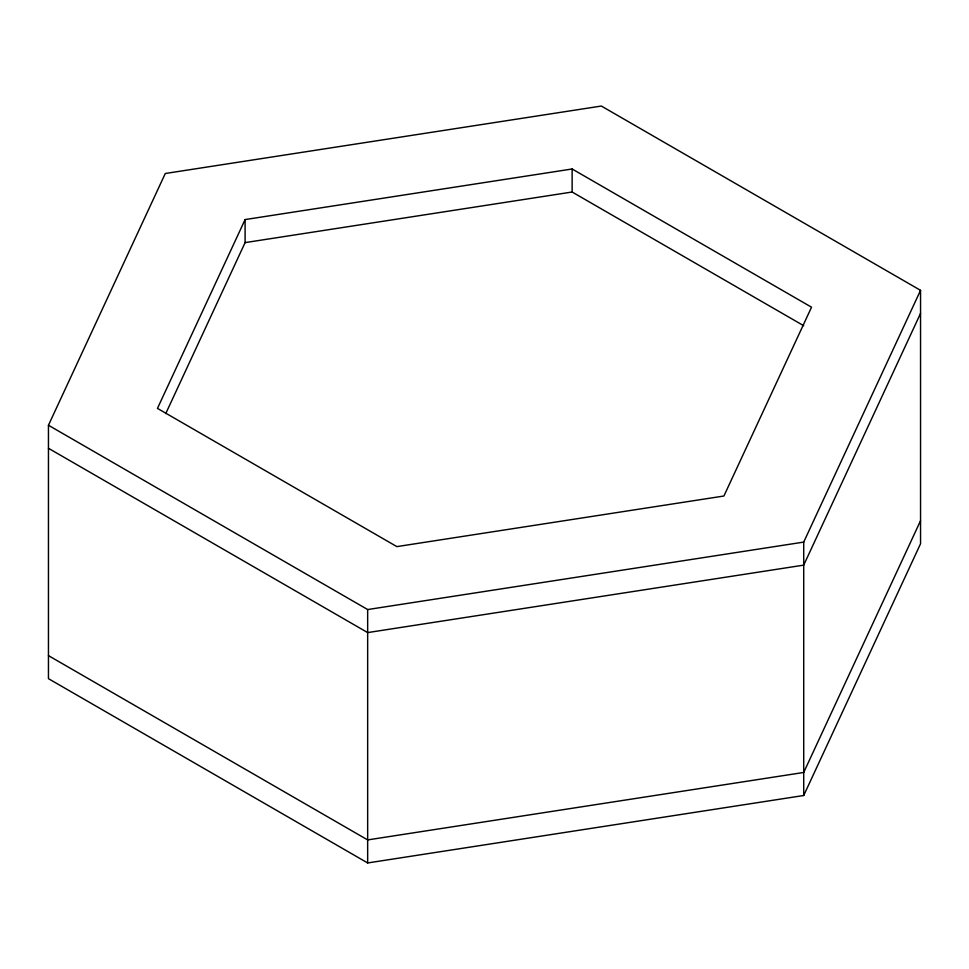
<?xml version="1.0" encoding="UTF-8"?>
<svg xmlns="http://www.w3.org/2000/svg" width="969" height="969" viewBox="0 0 969 969"><rect width="100%" height="100%" fill="white"/><g stroke="black" fill="none" stroke-linecap="round" stroke-linejoin="round"><path stroke-width="1.45" d="M48.45 425.258L165.287 173.499L601.337 106.045L920.55 290.337L920.55 543.742L803.713 795.501L367.663 862.955L48.45 678.663L48.45 425.258L367.663 609.549L803.713 542.095L920.55 290.337M245.096 219.575L157.463 408.385L396.866 546.613L723.904 496.019L811.537 307.197L572.134 168.981L245.096 219.575L245.096 242.613L165.723 413.642M920.55 313.375L803.713 565.133L367.663 632.587L48.45 448.284M920.55 520.716L803.713 772.463L367.663 839.917L48.45 655.625M245.096 242.613L572.134 192.019L803.689 325.705M803.713 542.095L803.713 795.501M572.134 168.981L572.134 192.019M367.663 609.549L367.663 862.955"/></g></svg>
